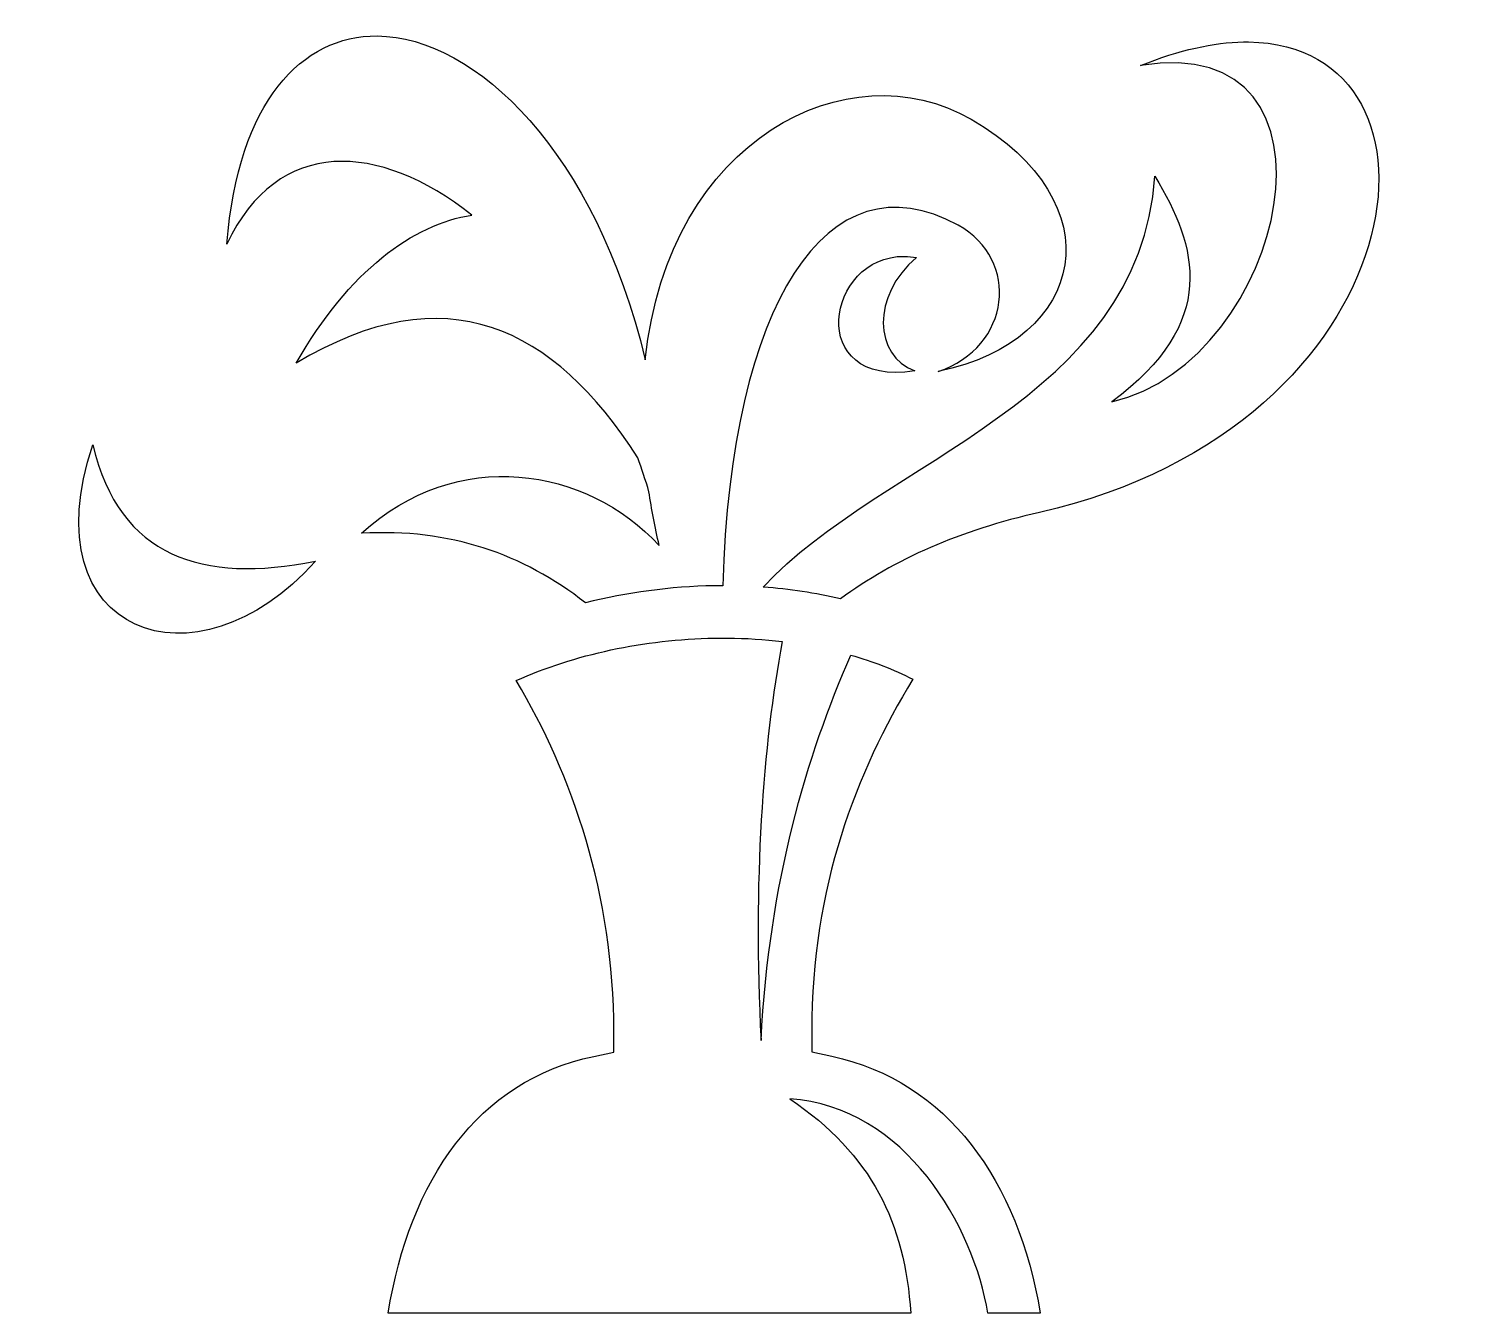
# Model space of a CAD drawing. Header units: centimetres. Extents: x -10.9 to 11.4, y -10 to 10.
import ezdxf

# ---------------------------------------------------------------- set-up
doc = ezdxf.new("R2010")
doc.units = ezdxf.units.CM
doc.header["$MEASUREMENT"] = 0
doc.layers.add('Layer 1', color=7, linetype='Continuous')

msp = doc.modelspace()

# ---------------------------------------------------------------- linework, layer by layer
at = {"layer": 'Layer 1'}
for points, knots in [([(-5.46362, 9.87983), (-6.63386, 9.89008), (-7.6195, 8.86636), (-7.79951, 6.64829), (-7.79951, 6.64829), (-7.00245, 8.32523), (-5.43726, 8.2365), (-3.99419, 7.09881), (-3.99419, 7.09881), (-4.90207, 6.95822), (-5.89778, 6.24094), (-6.72478, 4.79867), (-6.72478, 4.79867), (-4.39863, 6.19435), (-2.72844, 5.37342), (-1.41908, 3.33165), (-1.41908, 3.33165), (-1.35676, 3.15876), (-1.2984, 2.98292), (-1.24522, 2.80404), (-1.24522, 2.80404), (-1.20529, 2.53433), (-1.1535, 2.25678), (-1.0873, 1.97055), (-1.0873, 1.97055), (-2.21542, 3.19022), (-4.22755, 3.51904), (-5.70651, 2.15794), (-5.70651, 2.15794), (-4.33647, 2.23755), (-3.19794, 1.83578), (-2.23018, 1.07852), (-2.23018, 1.07852), (-1.58703, 1.24023), (-0.91108, 1.33187), (-0.23395, 1.34355), (-0.23395, 1.34355), (-0.18955, 1.34439), (-0.1451, 1.3438), (-0.1007, 1.34389), (-0.1007, 1.34389), (0.03057, 5.70068), (1.51083, 8.06281), (3.5537, 6.94169), (3.5537, 6.94169), (4.52453, 6.40902), (4.37547, 5.04658), (3.24461, 4.67078), (3.24461, 4.67078), (5.57439, 5.1536), (5.98481, 7.29966), (3.75518, 8.58692), (3.75518, 8.58692), (1.85846, 9.68202), (-0.93955, 8.29723), (-1.30358, 4.85337), (-1.30358, 4.85337), (-2.07133, 8.06952), (-3.92668, 9.86642), (-5.46362, 9.87979), (-5.46362, 9.87979), (-5.46362, 9.87979), (-5.46362, 9.87983), (-5.46362, 9.87983)], [0, 0, 0, 0, 0.05882353, 0.05882353, 0.05882353, 0.05882353, 0.11764706, 0.11764706, 0.11764706, 0.11764706, 0.17647059, 0.17647059, 0.17647059, 0.17647059, 0.23529412, 0.23529412, 0.23529412, 0.23529412, 0.29411765, 0.29411765, 0.29411765, 0.29411765, 0.35294118, 0.35294118, 0.35294118, 0.35294118, 0.41176471, 0.41176471, 0.41176471, 0.41176471, 0.47058824, 0.47058824, 0.47058824, 0.47058824, 0.52941176, 0.52941176, 0.52941176, 0.52941176, 0.58823529, 0.58823529, 0.58823529, 0.58823529, 0.64705882, 0.64705882, 0.64705882, 0.64705882, 0.70588235, 0.70588235, 0.70588235, 0.70588235, 0.76470588, 0.76470588, 0.76470588, 0.76470588, 0.82352941, 0.82352941, 0.82352941, 0.82352941, 0.88235294, 0.88235294, 0.88235294, 0.88235294, 1, 1, 1, 1]), ([(8.06479, 9.78693), (8.03822, 9.78723), (8.01136, 9.78718), (7.98425, 9.78676), (7.98425, 9.78676), (7.52378, 9.77951), (6.9901, 9.66532), (6.38608, 9.41948), (6.38608, 9.41948), (9.79135, 9.99229), (8.65387, 4.826), (5.93868, 4.19909), (5.93868, 4.19909), (7.61131, 5.43689), (7.26857, 6.60928), (6.60991, 7.70409), (6.60991, 7.70409), (6.36534, 4.20018), (2.36866, 3.32157), (0.52823, 1.32252), (0.52823, 1.32252), (0.93515, 1.29258), (1.33811, 1.23199), (1.7301, 1.13909), (1.7301, 1.13909), (2.55756, 1.75757), (3.59679, 2.20581), (4.81823, 2.4829), (4.81823, 2.4829), (10.7309, 3.82442), (11.4427, 9.74797), (8.06479, 9.78697), (8.06479, 9.78697), (8.06479, 9.78697), (8.06479, 9.78693), (8.06479, 9.78693)], [0, 0, 0, 0, 0.1, 0.1, 0.1, 0.1, 0.2, 0.2, 0.2, 0.2, 0.3, 0.3, 0.3, 0.3, 0.4, 0.4, 0.4, 0.4, 0.5, 0.5, 0.5, 0.5, 0.6, 0.6, 0.6, 0.6, 0.7, 0.7, 0.7, 0.7, 0.8, 0.8, 0.8, 0.8, 1, 1, 1, 1]), ([(2.72139, 6.45811), (1.49755, 6.47316), (1.17551, 4.409), (2.88045, 4.68039), (2.88045, 4.68039), (2.24877, 4.91375), (2.20281, 5.84402), (2.90828, 6.44027), (2.90828, 6.44027), (2.84389, 6.45153), (2.78152, 6.45735), (2.72135, 6.45806), (2.72135, 6.45806), (2.72135, 6.45806), (2.72139, 6.45811), (2.72139, 6.45811)], [0, 0, 0, 0, 0.2, 0.2, 0.2, 0.2, 0.4, 0.4, 0.4, 0.4, 0.6, 0.6, 0.6, 0.6, 1, 1, 1, 1]), ([(-9.87785, 3.53051), (-10.87386, 0.60089), (-8.28293, -0.36126), (-6.42269, 1.7237), (-6.42269, 1.7237), (-8.18194, 1.37906), (-9.46363, 1.77886), (-9.87785, 3.53051)], [0, 0, 0, 0, 0.33333333, 0.33333333, 0.33333333, 0.33333333, 1, 1, 1, 1]), ([(-0.02446, 0.53195), (-0.0929, 0.5325), (-0.16142, 0.53216), (-0.22994, 0.53098), (-0.22994, 0.53098), (-1.31577, 0.512), (-2.40488, 0.27882), (-3.30576, -0.12916), (-3.30576, -0.12916), (-2.43533, -1.58935), (-1.79058, -3.45891), (-1.79058, -5.57705), (-1.79058, -5.57705), (-1.79058, -5.57705), (-1.79058, -5.89694), (-1.79058, -5.89694), (-1.79058, -5.89694), (-1.79058, -5.89694), (-2.10372, -5.96264), (-2.10372, -5.96264), (-2.10372, -5.96264), (-3.90539, -6.34059), (-4.95963, -7.88267), (-5.29508, -9.95165), (-5.29508, -9.95165), (-5.29508, -9.95165), (2.81872, -9.95164), (2.81872, -9.95164), (2.81872, -9.95164), (2.72856, -8.5544), (2.21597, -7.4846), (0.94106, -6.62164), (0.94106, -6.62164), (2.73995, -6.74342), (3.79764, -8.61091), (4.01595, -9.95164), (4.01595, -9.95164), (4.01595, -9.95164), (4.83034, -9.95164), (4.83034, -9.95164), (4.83034, -9.95164), (4.48962, -7.89663), (3.38887, -6.34923), (1.59243, -5.96225), (1.59243, -5.96225), (1.59243, -5.96225), (1.28136, -5.8952), (1.28136, -5.8952), (1.28136, -5.8952), (1.28136, -5.8952), (1.28136, -5.57704), (1.28136, -5.57704), (1.28136, -5.57704), (1.28136, -3.3251), (1.97641, -1.54422), (2.85127, -0.10828), (2.85127, -0.10828), (2.55074, 0.04605), (2.22718, 0.17058), (1.88874, 0.26786), (1.88874, 0.26786), (1.20081, -1.30627), (0.62353, -3.24153), (0.49467, -5.71426), (0.49467, -5.71426), (0.3672, -3.24845), (0.52081, -1.12617), (0.82485, 0.47895), (0.82485, 0.47895), (0.54515, 0.51193), (0.26106, 0.52976), (-0.02441, 0.53196), (-0.02441, 0.53196), (-0.02441, 0.53196), (-0.02446, 0.53195), (-0.02446, 0.53195)], [0, 0, 0, 0, 0.05, 0.05, 0.05, 0.05, 0.1, 0.1, 0.1, 0.1, 0.15, 0.15, 0.15, 0.15, 0.2, 0.2, 0.2, 0.2, 0.25, 0.25, 0.25, 0.25, 0.3, 0.3, 0.3, 0.3, 0.35, 0.35, 0.35, 0.35, 0.4, 0.4, 0.4, 0.4, 0.45, 0.45, 0.45, 0.45, 0.5, 0.5, 0.5, 0.5, 0.55, 0.55, 0.55, 0.55, 0.6, 0.6, 0.6, 0.6, 0.65, 0.65, 0.65, 0.65, 0.7, 0.7, 0.7, 0.7, 0.75, 0.75, 0.75, 0.75, 0.8, 0.8, 0.8, 0.8, 0.85, 0.85, 0.85, 0.85, 0.9, 0.9, 0.9, 0.9, 1, 1, 1, 1])]:
    msp.add_open_spline(points, degree=3, knots=knots, dxfattribs=at)

doc.saveas('drawing.dxf')
